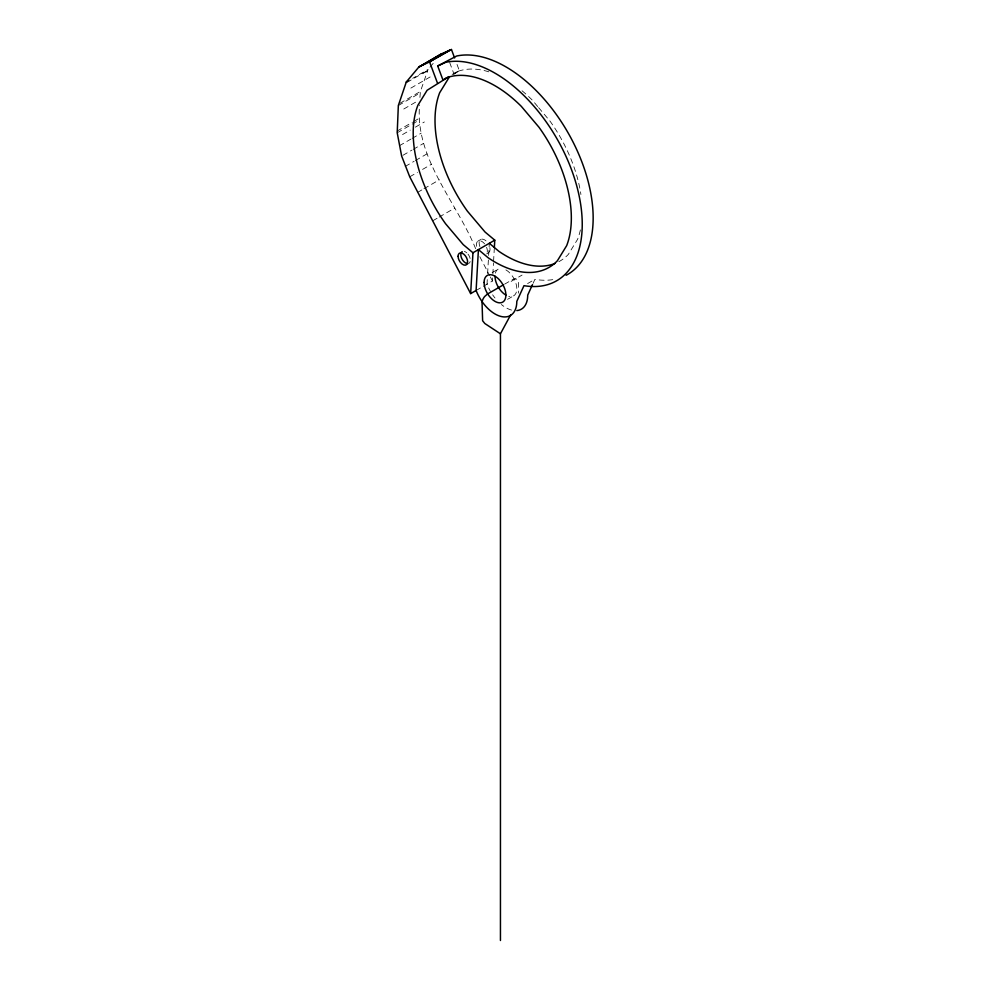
<?xml version="1.0" encoding="UTF-8"?>
<svg xmlns="http://www.w3.org/2000/svg" width="990" height="990" viewBox="0 0 990 990"><rect width="100%" height="100%" fill="white"/><g stroke="black" fill="none" stroke-linecap="round" stroke-linejoin="round"><path stroke-width="0.74" stroke-dasharray="4.95 3.71" d="M475.621 248.651C456.662 201.985 414.847 158.635 419.574 104.952M419.933 97.441L420.416 91.464L428.101 69.424L412.706 78.321M487.266 279.626L487.018 284.167A30.851 17.808 60 0 0 490.483 291.394M487.612 273.574L488.553 256.93M488.639 255.42L489.32 243.317M483.38 286.271L492.463 281.024L493.49 262.87M493.577 261.348L494.257 249.245M533.09 283.301L534.885 279.366A123.391 71.243 60 0 0 555.192 279.205M430.019 67.147L434.796 61.43M449.67 62.506L453.878 73.792L456.984 71.688A107.972 62.333 60 0 1 489.852 72.159M453.556 74.547L459.335 70.636L456.712 63.595M406.952 82.405L427.482 70.55M423.299 73.248L429.71 69.535M410.862 88.098L432.667 75.5M399.886 103.319L420.416 91.464M398.339 105.522L420.144 92.936M452.145 74.485L456.984 71.688M453.878 73.792L459.335 70.636M403.784 109.011L417.891 100.856M397.101 131.076L412.496 122.191M413.783 121.448L418.918 118.478M397.213 132.784L419.03 120.186M402.546 134.566L410.244 130.111M415.379 127.153L424.364 121.968M399.354 145.765L410.912 139.095M412.186 138.365L421.171 133.167M402.93 155.306L411.914 150.121M413.201 149.379L423.46 143.451M405.133 166.481L414.117 161.296M415.404 160.553L426.95 153.895M409.736 176.814L417.433 172.371M422.557 169.414L431.541 164.229M417.557 192.419L422.68 189.449M423.968 188.706L439.362 179.821M432.766 220.77L437.902 217.812M439.176 217.07L454.571 208.172M478.022 241.065L480.756 239.481M486.647 253.898L488.466 252.846M492.129 272.621L498.193 269.132M476.103 290.466L482.167 286.964M504.566 284.18L512.498 279.601A8.452 4.876 -60 0 1 518.475 283.053L518.475 293.127M511.149 281.383L522.052 275.084M527.608 283.573L534.885 279.366M507.561 299.339L513.612 295.837M537.706 106.549L532.212 100.04A107.972 62.333 60 0 0 520.889 89.83M538.622 107.625L549.858 120.916A107.972 62.333 60 0 1 580.92 194.523M479.841 256.744L489.654 275.628M490.359 276.977L492.463 281.024M511.545 310.068A30.851 17.808 60 0 1 501.361 304.499M495 298.002A30.851 17.808 60 0 1 492.624 294.797M505.902 269.886A15.419 8.91 60 0 1 516.718 287.088A15.419 8.91 60 0 1 508.724 296.282M495.371 273.141A15.419 8.91 60 0 1 500.445 268.426M580.388 229.928A107.972 62.333 60 0 1 577.566 239.357L568.322 254.405A107.972 62.333 60 0 1 558.855 261.682M489.877 247.574A7.71 4.455 60 0 1 486.016 253.056M479.878 246.584A7.71 4.455 60 0 1 480.286 239.828A7.71 4.455 60 0 1 486.016 240.892M476.611 246.324A7.71 4.455 60 0 1 478.566 240.83A7.71 4.455 60 0 1 484.605 243.862M486.597 247.314A7.71 4.455 60 0 1 486.597 253.613M464.335 251.435A6.744 3.898 60 0 1 466.797 252.858M467.948 254.071A6.744 3.898 60 0 1 470.176 258.699M470.176 261.546A6.744 3.898 60 0 1 468.938 263.303"/><path stroke-width="1.49" d="M566.119 275.282A123.391 71.243 60 0 0 573.693 143.315A123.391 71.243 60 0 0 456.613 56.022L437.716 65.984L442.976 80.079L446.082 77.987A107.972 62.333 60 0 1 521.297 106.338L538.956 127.215A107.972 62.333 60 0 1 566.664 245.656L557.419 260.704A107.972 62.333 60 0 1 488.132 257.747L478.418 249.616L476.103 290.466L470.658 293.609L472.96 252.759L463.233 244.629L445.587 223.752A107.972 62.333 60 0 1 417.879 105.299L427.123 90.263L449.027 76.589M494.344 247.735L494.777 240.162L485.05 232.031L467.391 211.155A107.972 62.333 60 0 1 439.684 92.714L448.94 77.665M532.496 284.6L527.72 295.082A30.851 17.808 60 0 1 516.805 310.588M500.445 940.5L500.445 333.791L510.605 314.981M454.608 57.952L451.452 49.5L441.466 53.856L418.721 67.172L406.284 82.022L398.339 105.522L397.213 132.784L401.643 156.049L409.736 176.814L470.658 293.609M441.466 53.856L418.721 67.172M419.649 66.454L428.621 62.345L450.438 49.748M428.621 62.345L451.452 49.5M406.284 82.022L408.858 80.537M472.96 252.759L494.777 240.162M503.254 284.934L487.389 294.092L484.617 296.555A7.846 4.529 -60 0 0 482.031 301.938L482.625 320.76L484.815 323.507L500.445 333.791M437.716 65.984L445.698 62.321A123.391 71.243 60 0 1 572.802 173.25A123.391 71.243 60 0 1 523.982 285.665L516.805 301.368A30.851 17.808 60 0 1 500.643 316.367A30.851 17.808 60 0 1 476.103 290.466M489.32 243.317L499.047 251.448A107.972 62.333 60 0 0 554.821 263.538M429.648 62.098L437.518 83.234M505.902 295.082A15.419 8.91 60 0 1 495 276.185M467.948 263.6A6.744 3.898 60 0 1 461.786 258.625A6.744 3.898 60 0 1 462.194 251.621M484.085 282.484A15.419 8.91 60 0 0 500.445 302.829A15.419 8.91 60 0 0 500.445 281.024A15.419 8.91 60 0 0 484.085 282.484M458.073 256.286A6.744 3.898 60 0 0 465.226 265.184A6.744 3.898 60 0 0 465.226 255.643A6.744 3.898 60 0 0 458.073 256.286"/></g></svg>
